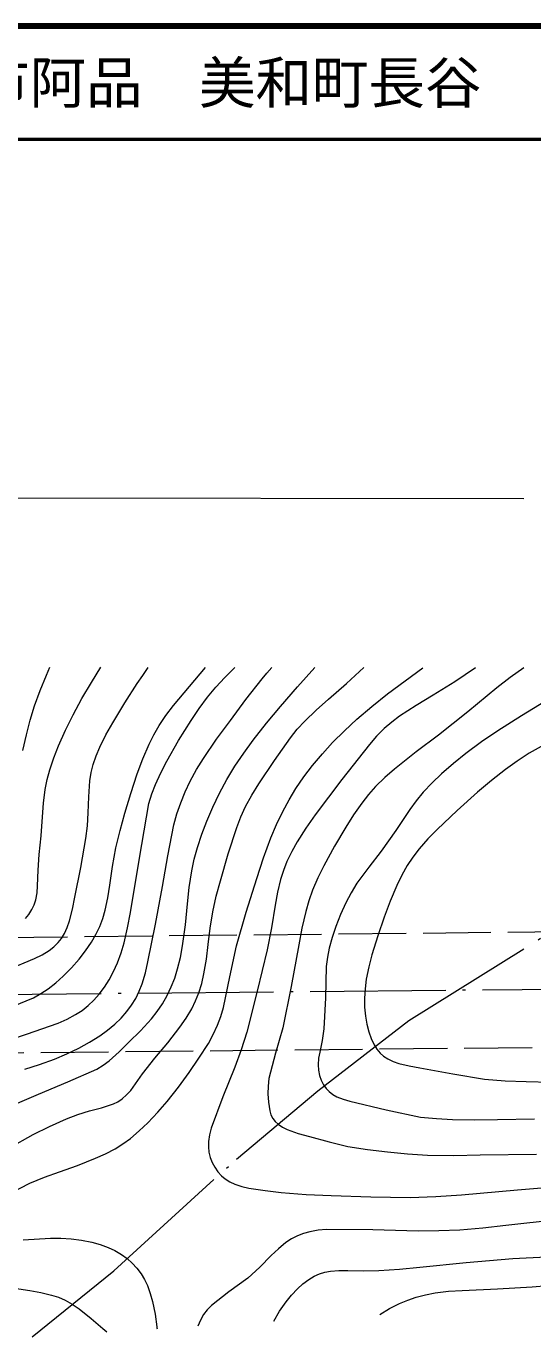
# Model space of a CAD drawing. Units: millimetres, scale not verified. Extents: x 65096 to 705096, y -9435 to 350565.
# Drawn here: x 444816 to 489678, y 234416 to 350565 of the extents above; entities that cross this region are included whole.
import ezdxf
from ezdxf.enums import TextEntityAlignment as Align

# ---------------------------------------------------------------- set-up
doc = ezdxf.new("R2010")
doc.units = ezdxf.units.MM
doc.header["$LTSCALE"] = 1000
for name, pattern in [('DASHED', [7.5, 6, -1.5]), ('LONG_DASHED_DOTTED', [15.25, 12, -1.5, 0.25, -1.5]), ('LONG_DASHED_DOUBLE_DOTTED', [17, 12, -1.5, 0.25, -1.5, 0.25, -1.5])]:
    doc.linetypes.add(name, pattern=pattern)
for name, color, linetype, lineweight in [('M-TTL', 2, 'Continuous', 140), ('M-TTL-LINE', 7, 'Continuous', 50), ('S-BGD', 7, 'Continuous', 13), ('S-BGD-HTXT', 6, 'Continuous', 13), ('S-BMK', 2, 'LONG_DASHED_DOTTED', 13)]:
    doc.layers.add(name, color=color, linetype=linetype, lineweight=lineweight)
doc.layers.add('M-TTL-TXT', color=7, linetype='Continuous')
doc.styles.add('ＭＳ ゴシック', font='')
doc.styles.get('ＭＳ ゴシック').set_extended_font_data('MS Gothic')

msp = doc.modelspace()

# ---------------------------------------------------------------- linework, layer by layer
at = {"layer": 'M-TTL'}
msp.add_line((705096, 350565), (65096, 350565), dxfattribs=at)
at = {"layer": 'M-TTL-LINE'}
msp.add_line((65096, 340565), (705096, 340565), dxfattribs=at)
at = {"layer": 'S-BGD', "linetype": 'LONG_DASHED_DOUBLE_DOTTED'}
for p, q in [((478703, 262448), (498684, 274936)), ((470634, 256204), (478703, 262448)), ((463430, 250152), (470634, 256204)), ((452575, 240258), (463430, 250152)), ((445331, 234416), (452575, 240258))]:
    msp.add_line(p, q, dxfattribs=at)
at = {"layer": 'S-BGD', "linetype": 'DASHED'}
for p, q in [((157495, 266837), (594475, 271395)), ((594606, 261122), (172305, 256753))]:
    msp.add_line(p, q, dxfattribs=at)
at = {"layer": 'S-BGD'}
for points in [[(441947, 254249), (445900, 255919), (448501, 256999), (451079, 258133), (451637, 258474), (452168, 258870), (453050, 259662), (453908, 260513), (454927, 261536), (455898, 262595), (456409, 263248), (456872, 263938), (457292, 264667), (457659, 265423), (457971, 266213), (458226, 267021), (458472, 268029), (458661, 269061), (458909, 270912), (459098, 272772), (459261, 274243), (459484, 275712), (459698, 276747), (459973, 277779), (460357, 278948), (460801, 280108), (461342, 281359), (461942, 282593), (462595, 283799), (463299, 284974), (464077, 286149), (464910, 287298), (466098, 288807), (467340, 290286), (468843, 292014), (470363, 293725)], [(442044, 260300), (444843, 261224), (447656, 262218), (448434, 262569), (449180, 262972), (449756, 263346), (450296, 263770), (450804, 264250), (451279, 264782), (451740, 265394), (452158, 266048), (452552, 266783), (452895, 267551), (453219, 268432), (453489, 269343), (453800, 270667), (454054, 272011), (454839, 276839), (455685, 281672), (455946, 282527), (456264, 283362), (456734, 284398), (457265, 285423), (458314, 287249), (459412, 289039), (460118, 290093), (460871, 291108), (461609, 291993), (462400, 292847), (462842, 293294), (463291, 293735)], [(442518, 263257), (445455, 264470), (446116, 264838), (446754, 265262), (447441, 265795), (448092, 266377), (448814, 267113), (449494, 267892), (450068, 268626), (450590, 269392), (450987, 270074), (451328, 270780), (451599, 271493), (451816, 272237), (452050, 273318), (452228, 274427), (452459, 276094), (452751, 277756), (453122, 279299), (453554, 280835), (454074, 282575), (454654, 284307), (455148, 285628), (455704, 286937), (456116, 287770), (456585, 288580), (457193, 289483), (457858, 290361), (459265, 292062), (460706, 293738)], [(443152, 266925), (445558, 267939), (446220, 268276), (446846, 268662), (447267, 268985), (447648, 269353), (447945, 269727), (448200, 270144), (448453, 270695), (448656, 271283), (448913, 272314), (449116, 273384), (449642, 276005), (450095, 278567), (450233, 279702), (450313, 280855), (450357, 282276), (450462, 283690), (450575, 284413), (450750, 285134), (451009, 285906), (451330, 286673), (451876, 287766), (452481, 288842), (453540, 290588), (454649, 292299), (455131, 293019), (455623, 293745)], [(443349, 251159), (445417, 252358), (446892, 253065), (448397, 253720), (449391, 254103), (450425, 254437), (451492, 254716), (452533, 255051), (452936, 255247), (453312, 255497), (453704, 255846), (454068, 256252), (455127, 257713), (456217, 259113), (457343, 260462), (458428, 261854), (458976, 262658), (459470, 263490), (459809, 264176), (460093, 264888), (460354, 265727), (460557, 266586), (460776, 267873), (460937, 269176), (461109, 270633), (461342, 272090), (461649, 273463), (462018, 274836), (462711, 277207), (463460, 279556), (463822, 280485), (464242, 281398), (464807, 282417), (465431, 283417), (466801, 285484), (468217, 287511), (468825, 288262), (469477, 288972), (470506, 289961), (471588, 290917), (473169, 292305), (474716, 293720)], [(443479, 247180), (445136, 248022), (446438, 248561), (447754, 249042), (449363, 249608), (450961, 250234), (451838, 250625), (452694, 251073), (453383, 251507), (454039, 251991), (454825, 252658), (455581, 253380), (456463, 254312), (457296, 255279), (458291, 256540), (459242, 257840), (460117, 259111), (460947, 260422), (461385, 261218), (461767, 262037), (462049, 262798), (462278, 263589), (462834, 266327), (463450, 269054), (464307, 272050), (465225, 275037), (465831, 276849), (466494, 278643), (466988, 279824), (467535, 280981), (468095, 282007), (468708, 283004), (469416, 284036), (470174, 285034), (471041, 286072), (471953, 287070), (473004, 288126), (474103, 289146), (475429, 290285), (476801, 291384), (478364, 292564), (479952, 293713)], [(444530, 286380), (444829, 287764), (445166, 289061), (445562, 290340), (446056, 291701), (446609, 293051), (446761, 293400), (446919, 293756)], [(444684, 258135), (446005, 258548), (447306, 259017), (448403, 259480), (449475, 259998), (450423, 260518), (451340, 261089), (452019, 261580), (452672, 262126), (453221, 262662), (453733, 263246), (454151, 263811), (454516, 264408), (454826, 265043), (455081, 265702), (455367, 266661), (455597, 267641), (456276, 270977), (456895, 274318), (457368, 277046), (457902, 279774), (458169, 280757), (458498, 281731), (458891, 282705), (459343, 283662), (459898, 284679), (460505, 285666), (461671, 287366), (462894, 289041), (464274, 290894), (465707, 292715), (466127, 293222), (466561, 293730)], [(444744, 271474), (445055, 271854), (445322, 272278), (445519, 272702), (445660, 273146), (445771, 273751), (445825, 274381), (445871, 275778), (445977, 277156), (446146, 278815), (446257, 280490), (446347, 281706), (446497, 282912), (446669, 283791), (446903, 284669), (447259, 285733), (447676, 286789), (448291, 288171), (448963, 289531), (449754, 290984), (450599, 292411), (451014, 293082), (451436, 293750)], [(484620, 293706), (482767, 292470), (480865, 291273), (479361, 290374), (477888, 289423), (477188, 288900), (476528, 288331), (475850, 287648), (475205, 286913), (472772, 283804), (470402, 280678), (469585, 279497), (468815, 278278), (468336, 277420), (467908, 276530), (467597, 275746), (467344, 274941), (467072, 273818), (466855, 272665), (466526, 270670), (466140, 268695), (465279, 265055), (464354, 261409), (463848, 259849), (463289, 258320), (462232, 255670), (461193, 252897), (461049, 252319), (460964, 251726), (460953, 251259), (461003, 250781), (461115, 250317), (461287, 249865), (461513, 249436), (461795, 249032), (462102, 248695), (462445, 248407), (462854, 248150), (463294, 247945), (463906, 247740), (464545, 247591), (465972, 247370), (467384, 247212), (469618, 247040), (471835, 246930), (475339, 246815), (478825, 246762), (481091, 246854), (483356, 247005), (488327, 247431), (493306, 247840)], [(488897, 293701), (487677, 292841), (486489, 291930), (483921, 289815), (481317, 287749), (479355, 286267), (477423, 284734), (476574, 283986), (475761, 283190), (475124, 282478), (474527, 281719), (473801, 280678), (473115, 279591), (472116, 277886), (471165, 276147), (470648, 275086), (470183, 273995), (469849, 273058), (469572, 272101), (469230, 270642), (468945, 269157), (468272, 265468), (467540, 261788), (466888, 259553), (466297, 257306), (466230, 256629), (466223, 255943), (466275, 255195), (466388, 254445), (466492, 254092), (466651, 253766), (466863, 253490), (467124, 253252), (467503, 253000), (467939, 252786), (468909, 252445), (469906, 252158), (471639, 251685), (473310, 251291), (475045, 251013), (476804, 250793), (478573, 250625), (480355, 250516), (482684, 250496), (485022, 250535), (490009, 250594)], [(490804, 290760), (488673, 289461), (486572, 288109), (485141, 287135), (483737, 286106), (482651, 285237), (481603, 284322), (480765, 283517), (479973, 282671), (479351, 281929), (478777, 281151), (477543, 279283), (476253, 277440), (475153, 276044), (474103, 274612), (473587, 273758), (473119, 272864), (472651, 271832), (472235, 270766), (471913, 269815), (471649, 268849), (471487, 268048), (471384, 267228), (471313, 264470), (471181, 261719), (471026, 260686), (470810, 259655), (470712, 259095), (470674, 258524), (470708, 258053), (470802, 257586), (470947, 257156), (471145, 256756), (471370, 256430), (471636, 256150), (471964, 255902), (472339, 255695), (472890, 255477), (473489, 255307), (476696, 254544), (479725, 253885), (481146, 253750), (482572, 253675), (484551, 253637), (486540, 253659), (489842, 253734)], [(490680, 286892), (489365, 286126), (488297, 285437), (487255, 284693), (486012, 283714), (484792, 282677), (482977, 281050), (481200, 279378), (480385, 278534), (479612, 277646), (479059, 276931), (478552, 276175), (478067, 275313), (477630, 274410), (477052, 273024), (476524, 271604), (475946, 269937), (475428, 268262), (475153, 267190), (474936, 266097), (474826, 265248), (474776, 264397), (474785, 263615), (474855, 262824), (474975, 262129), (475157, 261430), (475362, 260848), (475626, 260284), (475868, 259894), (476151, 259549), (476467, 259272), (476827, 259036), (477302, 258810), (477814, 258635), (478724, 258422), (479678, 258263), (482591, 257715), (485403, 257247), (487240, 257112), (489096, 257036), (491244, 256989)], [(491845, 244782), (487305, 244276), (485267, 244043), (483227, 243871), (481367, 243798), (479518, 243785), (475523, 243883), (471421, 243923), (470668, 243856), (469927, 243730), (469374, 243581), (468837, 243375), (468319, 243097), (467819, 242758), (467161, 242217), (466518, 241610), (465500, 240589), (464431, 239603), (462769, 238402), (461212, 237202), (460845, 236814), (460528, 236390), (460241, 235897), (460000, 235358)], [(444548, 243021), (446956, 243171), (447883, 243168), (448804, 243105), (449715, 242982), (450623, 242798), (451360, 242593), (452087, 242327), (452677, 242052), (453249, 241718), (453744, 241357), (454202, 240947), (454617, 240495), (454985, 240005), (455294, 239491), (455550, 238949), (455802, 238253), (455998, 237535), (456221, 236424), (456386, 235296), (456396, 235217), (456407, 235128)], [(466732, 235791), (467261, 236675), (467840, 237525), (468312, 238119), (468834, 238677), (469317, 239113), (469837, 239503), (470304, 239781), (470791, 240004), (471261, 240149), (471755, 240239), (472511, 240290), (473292, 240281), (474669, 240249), (476041, 240276), (477864, 240396), (479671, 240575), (483784, 240999), (487915, 241364), (490883, 241489)], [(443778, 238738), (445124, 238513), (446107, 238343), (447067, 238116), (447667, 237917), (448254, 237658), (448894, 237297), (449508, 236880), (450570, 236044), (451594, 235161), (451772, 235001), (451949, 234841)], [(476140, 236395), (476999, 236909), (477878, 237364), (478599, 237675), (479350, 237933), (480188, 238149), (481046, 238307), (482229, 238449), (483430, 238532), (486542, 238659), (489614, 238843), (492391, 239079)]]:
    msp.add_lwpolyline(points, dxfattribs=at)
at = {"layer": 'S-BGD-HTXT'}
msp.add_line((93350, 309243), (488895, 308721), dxfattribs=at)
at = {"layer": 'S-BMK'}
msp.add_line((103981, 261487), (593791, 266218), dxfattribs=at)

# ---------------------------------------------------------------- texts
at = {"layer": 'M-TTL-TXT', "style": 'ＭＳ ゴシック'}
msp.add_text('岩国市阿品\u3000美和町長谷', height=3666, dxfattribs=at).set_placement((430120, 345565), align=Align.MIDDLE_LEFT)

doc.saveas('drawing.dxf')
